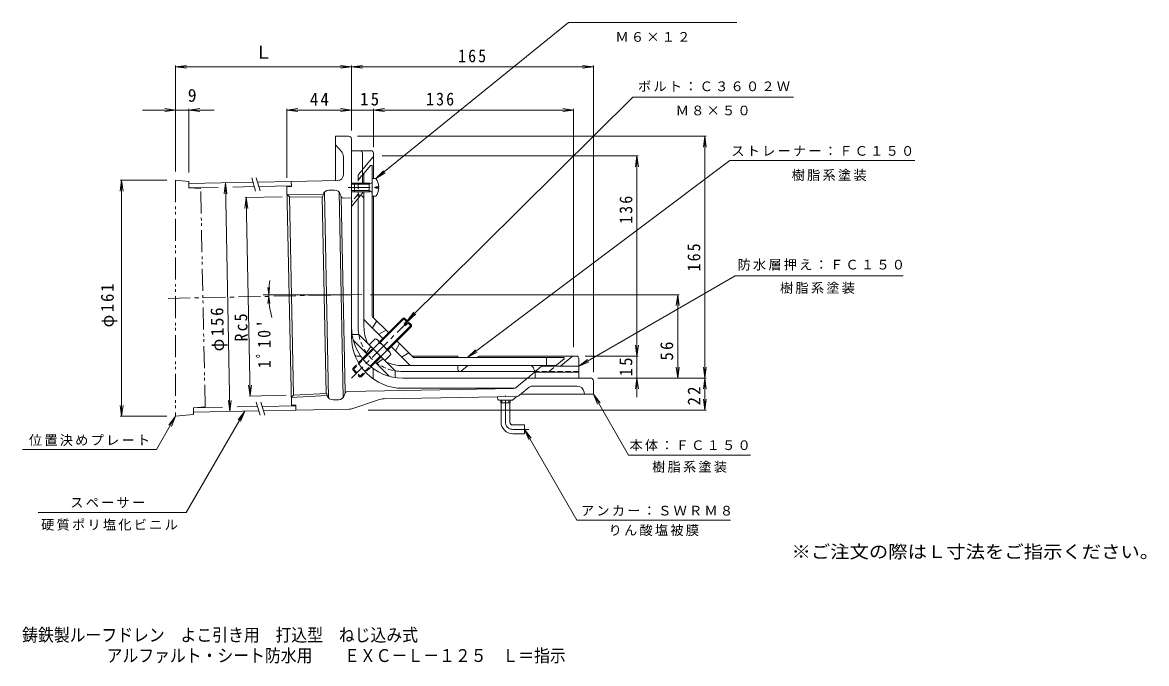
# Model space of a CAD drawing. Units: millimetres, scale not verified. Extents: x -979 to 515, y -1006 to 362.
# Drawn here: x -252 to 515, y -412 to 25 of the extents above; entities that cross this region are included whole.
import ezdxf
from ezdxf.enums import TextEntityAlignment as Align

# ---------------------------------------------------------------- set-up
doc = ezdxf.new("R2010")
doc.units = ezdxf.units.MM
doc.header["$LTSCALE"] = 3
for name, pattern in [('CHAIN1', [8, 5, -1, 1, -1]), ('DASHED1', [1.8, 1.2, -0.6]), ('DOUBLE_CHAIN1', [8.8, 5, -1, 0.6, -0.6, 0.6, -1])]:
    doc.linetypes.add(name, pattern=pattern)
for name, color, linetype, lineweight in [('0-0_通り芯', 3, 'Continuous', 9), ('0-1_躯体', 2, 'Continuous', 9), ('0-2_仕上', 6, 'Continuous', 9), ('0-3_建具', 4, 'Continuous', 9), ('0-4_その他', 7, 'Continuous', 9), ('0-5_寸法', 7, 'Continuous', 9)]:
    doc.layers.add(name, color=color, linetype=linetype, lineweight=lineweight)
doc.layers.add('F-4_F-4ﾚｲﾔ', color=2, linetype='Continuous')
doc.layers.add('F-5_F-5ﾚｲﾔ', color=2, linetype='Continuous')
doc.styles.add('ＭＳ ゴシック', font='')
doc.styles.get('ＭＳ ゴシック').set_extended_font_data('MS Gothic')

msp = doc.modelspace()

# ---------------------------------------------------------------- linework, layer by layer
at = {"layer": '0-0_通り芯'}
for p, q in [((-29.673, -52.278), (-38.673, -52.278)), ((-38.673, -82.614), (-38.673, -52.278)), ((-38.673, -58.278), (-34.516, -62.735)), ((-27.673, -189.278), (-27.673, -54.278)), ((-33.173, -78.583), (-33.173, -66.145)), ((-71.673, -86.787), (-68.674, -86.726)), ((-71.673, -86.787), (-68.639, -235.756)), ((-43.34, -230.822), (-46.194, -90.687)), ((-39.279, -89.128), (-43.168, -89.207)), ((-33.342, -230.618), (-36.196, -90.483)), ((-35.045, -93.069), (-35.361, -91.996)), ((-71.565, -92.071), (-46.993, -92.338)), ((-71.565, -92.071), (-70.056, -93.566)), ((-70.056, -93.566), (-47.456, -93.811)), ((-44.902, -227.76), (-47.63, -93.81)), ((-47.223, -93.255), (-46.966, -92.233)), ((-31.911, -227.217), (-34.627, -93.825)), ((-33.086, -94.503), (-27.673, -94.393)), ((-27.673, -160.406), (-87.882, -160.406)), ((-21.298, -202.418), (-24.086, -202.418)), ((-12.813, -210.903), (-12.813, -217.113)), ((7.327, -217.278), (135.327, -217.278)), ((84.796, -223.597), (91.491, -217.98)), ((137.327, -219.278), (137.327, -228.278)), ((-68.747, -230.472), (-44.205, -229.205)), ((-67.3, -228.917), (-44.729, -227.751)), ((-44.472, -228.298), (-44.175, -229.309)), ((-32.297, -227.99), (-32.569, -229.073)), ((-30.396, -226.477), (82.926, -224.298)), ((84.973, -229.76), (-5.313, -231.496)), ((7.327, -224.278), (82.893, -224.278)), ((72.244, -231.881), (71.853, -230.026)), ((82.466, -232.161), (85.368, -229.726)), ((86.844, -229.059), (93.492, -223.48)), ((87.774, -228.278), (137.327, -228.278)), ((126.154, -222.778), (95.421, -222.778)), ((131.074, -226.883), (131.327, -228.278)), ((-68.639, -235.756), (-65.64, -235.695)), ((-65.64, -235.695), (-65.569, -239.194)), ((-36.367, -232.098), (-40.256, -232.177)), ((-26.191, -237.912), (-9.905, -232.309)), ((72.733, -232.278), (82.145, -232.278)), ((74.152, -234.278), (74.152, -232.278)), ((74.152, -234.278), (80.502, -234.278)), ((74.327, -247.278), (74.327, -234.278)), ((74.967, -234.278), (74.967, -232.278)), ((79.687, -234.278), (79.687, -232.278)), ((80.327, -247.278), (80.327, -234.278)), ((80.502, -234.278), (80.502, -232.278)), ((-29.24, -238.454), (-65.569, -239.194)), ((82.327, -249.278), (90.327, -249.278)), ((90.327, -249.278), (90.327, -255.278)), ((82.327, -255.278), (90.327, -255.278))]:
    msp.add_line(p, q, dxfattribs=at)
at = {"layer": '0-0_通り芯', "linetype": 'CHAIN1'}
for p, q in [((-152.723, -162.953), (-20.691, -160.264)), ((14.011, -175.594), (-27.747, -217.352)), ((77.327, -247.278), (77.327, -228.912)), ((82.327, -252.278), (93.327, -252.278))]:
    msp.add_line(p, q, dxfattribs=at)
at = {"layer": '0-0_通り芯', "color": 2}
for p, q in [((-8.569, -192.517), (7.532, -176.416)), ((-8.074, -193.012), (8.522, -176.416)), ((-3.407, -197.679), (13.188, -181.083)), ((-2.912, -198.173), (13.188, -182.073)), ((7.532, -176.416), (8.522, -176.416)), ((7.532, -176.416), (9.83, -178.714)), ((8.203, -180.341), (10.325, -178.219)), ((8.203, -180.341), (9.264, -181.401)), ((8.522, -176.416), (10.325, -178.219)), ((9.264, -181.401), (11.385, -179.28)), ((10.89, -179.775), (13.188, -182.073)), ((11.385, -179.28), (13.188, -181.083)), ((13.188, -181.083), (13.188, -182.073)), ((-11.554, -190.552), (-15.64, -194.638)), ((-9.717, -191.369), (-1.764, -199.322)), ((-20.088, -204.036), (-13.165, -197.113)), ((-19.645, -204.583), (-12.67, -197.608)), ((-8.9, -193.206), (-12.986, -197.292)), ((-3.601, -198.505), (-7.687, -202.591)), ((-14.978, -209.25), (-8.003, -202.275)), ((-14.431, -209.693), (-7.508, -202.77)), ((-0.948, -201.159), (-5.033, -205.245))]:
    msp.add_line(p, q, dxfattribs=at)
at = {"layer": '0-0_通り芯', "color": 2, "linetype": 'DASHED1'}
for p, q in [((-26.834, -210.781), (-20.088, -204.036)), ((-26.834, -211.771), (-19.645, -204.583)), ((-26.834, -210.781), (-26.834, -211.771)), ((-26.834, -210.781), (-21.177, -216.438)), ((-26.834, -211.771), (-22.167, -216.438)), ((-22.167, -216.438), (-14.978, -209.25)), ((-21.177, -216.438), (-14.431, -209.693)), ((-22.167, -216.438), (-21.177, -216.438))]:
    msp.add_line(p, q, dxfattribs=at)
at = {"layer": '0-0_通り芯'}
for points in [[(-37.092, -82.582), (-68.745, -83.227), (-68.674, -86.726)], [(-70.056, -93.566), (-67.3, -228.917), (-68.747, -230.472)]]:
    msp.add_lwpolyline(points, dxfattribs=at)
for centre, radius, start, end in [((-29.673, -54.278), 2, 0, 90), ((-38.173, -66.145), 5, 0, 43.00006), ((-37.173, -78.583), 4, 271.16649, 0), ((-43.086, -93.206), 4, 91.16684, 165.91161), ((-39.198, -93.127), 4, 16.42186, 91.16684), ((-49.162, -92.768), 2, 328.54439, 345.91125), ((-33.126, -92.503), 2, 196.42094, 271.16685), ((7.327, -182.278), 35, 180, 270), ((7.327, -189.278), 35, 180, 270), ((-24.086, -200.918), 1.5, 200.33171, 270), ((-11.313, -217.113), 1.5, 180, 236.19209), ((93.419, -220.278), 3, 90, 130.00003), ((135.327, -219.278), 2, 0, 90), ((-46.391, -228.864), 2, 16.42197, 33.78799), ((-40.338, -228.178), 4, 196.42186, 271.16649), ((-36.449, -228.099), 4, 271.16649, 345.91168), ((-30.358, -228.477), 2, 91.10153, 165.91177), ((82.893, -221.278), 3, 270, 310.00034), ((82.868, -221.299), 3, 271.10153, 309.99995), ((84.915, -226.76), 3, 271.10153, 309.99995), ((95.421, -225.778), 3, 90, 130.00003), ((126.154, -227.778), 5, 10.30475, 90), ((-5.025, -246.493), 15, 91.10153, 108.98627), ((72.733, -231.778), 0.5, 191.88895, 270), ((82.145, -231.778), 0.5, 270, 310.00331), ((-29.444, -228.456), 10, 271.1667, 288.9863), ((82.327, -247.278), 8, 180, 270), ((82.327, -247.278), 2, 180, 270)]:
    msp.add_arc(centre, radius, start, end, dxfattribs=at)
at = {"layer": '0-0_通り芯', "color": 2}
for centre, radius, start, end in [((-11.697, -193.349), 2.8, 2.92557, 87.07463), ((-12.875, -202.479), 10.089, 23.19786, 66.80214), ((-3.744, -201.302), 2.8, 2.92572, 87.07428)]:
    msp.add_arc(centre, radius, start, end, dxfattribs=at)
at = {"layer": '0-0_通り芯', "linetype": 'CHAIN1'}
msp.add_arc((82.327, -247.278), 5, 180, 270, dxfattribs=at)
at = {"layer": '0-1_躯体'}
for p, q in [((-14.173, -62.278), (-27.673, -62.278)), ((-20.173, -84.278), (-20.173, -63.778)), ((-13.024, -66.696), (-19.673, -74.62)), ((-12.673, -81.278), (-12.673, -63.778)), ((-25.673, -84.278), (-27.673, -84.278)), ((-25.673, -85.148), (-27.673, -85.148)), ((-25.673, -89.408), (-27.673, -89.408)), ((-25.673, -90.278), (-27.673, -90.278)), ((-20.524, -91.696), (-27.673, -100.216)), ((-20.173, -90.732), (-20.173, -90.278)), ((-23.173, -182.278), (-23.173, -95.449)), ((-12.673, -175.994), (-12.673, -93.278)), ((-22.711, -187.567), (-27.271, -187.567)), ((-22.711, -187.567), (2.038, -212.316)), ((-25.82, -192.236), (-17.054, -201.002)), ((-14.579, -195.699), (-17.761, -200.295)), ((-11.397, -206.659), (-2.631, -215.425)), ((-10.69, -207.366), (-6.094, -204.184)), ((44.814, -202.278), (13.611, -202.278)), ((44.814, -203.278), (44.814, -202.278)), ((58.909, -202.629), (58.135, -203.278)), ((59.873, -202.278), (125.827, -202.278)), ((122.909, -202.629), (114.985, -209.278)), ((127.327, -217.278), (127.327, -203.778)), ((2.038, -212.316), (2.038, -216.876)), ((97.69, -212.778), (7.327, -212.778)), ((44.814, -211.278), (44.814, -208.778)), ((51.581, -208.778), (47.032, -212.595)), ((92.327, -217.278), (101.861, -209.278)), ((97.69, -212.778), (97.69, -217.278)), ((127.327, -213.278), (97.69, -213.278)), ((127.327, -209.278), (101.861, -209.278))]:
    msp.add_line(p, q, dxfattribs=at)
at = {"layer": '0-1_躯体', "linetype": 'DASHED1'}
for p, q in [((-22.822, -78.373), (-19.673, -74.62)), ((-23.173, -79.337), (-23.173, -95.449)), ((-23.524, -92.333), (-27.673, -97.278)), ((127.327, -212.778), (97.69, -212.778))]:
    msp.add_line(p, q, dxfattribs=at)
at = {"layer": '0-1_躯体'}
for centre, radius, start, end in [((-21.673, -63.778), 1.5, 0, 90), ((-14.173, -63.778), 1.5, 0, 90), ((-14.173, -65.732), 1.5, 319.99997, 0), ((-21.673, -90.732), 1.5, 319.99997, 0), ((7.327, -182.278), 30.5, 180, 189.9864), ((-23.698, -190.115), 3, 194.17653, 225), ((59.873, -203.778), 1.5, 90, 130.00003), ((123.873, -203.778), 1.5, 90, 130.00003), ((125.827, -203.778), 1.5, 0, 90), ((7.327, -182.278), 30.5, 260.01367, 270), ((46.314, -211.278), 1.5, 180, 298.60948), ((-0.51, -213.303), 3, 224.99992, 255.82347)]:
    msp.add_arc(centre, radius, start, end, dxfattribs=at)
at = {"layer": '0-1_躯体', "linetype": 'DASHED1'}
for centre, radius, start, end in [((-21.673, -79.337), 1.5, 139.99997, 180), ((-24.673, -91.369), 1.5, 319.99997, 0), ((7.327, -182.278), 30.5, 189.9864, 260.01367)]:
    msp.add_arc(centre, radius, start, end, dxfattribs=at)
at = {"layer": '0-2_仕上'}
for p, q in [((-20.173, -78.833), (-14.673, -72.278)), ((-13.673, -72.278), (-14.673, -72.278)), ((-13.673, -174.372), (-13.673, -72.278)), ((-19.173, -84.278), (-19.173, -77.641)), ((-19.173, -182.278), (-19.173, -90.278)), ((-2.359, -186.307), (-13.234, -175.433)), ((-6.249, -190.196), (-18.734, -177.711)), ((-13.319, -183.125), (-10.491, -178.176)), ((-10.733, -178.599), (-10.4, -178.266)), ((-9.077, -187.368), (-4.127, -184.54)), ((11.894, -208.339), (-0.592, -195.853)), ((2.237, -198.682), (5.065, -193.732)), ((14.172, -202.839), (3.297, -191.964)), ((6.48, -202.924), (11.429, -200.096)), ((15.233, -203.278), (117.327, -203.278)), ((105.327, -203.278), (105.327, -208.778)), ((111.368, -209.278), (117.327, -204.278)), ((117.327, -203.278), (117.327, -204.278)), ((7.327, -208.778), (111.964, -208.778)), ((96.886, -211.572), (96.809, -211.19))]:
    msp.add_line(p, q, dxfattribs=at)
at = {"layer": '0-2_仕上', "color": 4}
for p, q in [((-25.673, -84.278), (-25.673, -90.278)), ((-15.673, -84.278), (-25.673, -84.278)), ((-15.673, -85.148), (-13.801, -84.096)), ((-15.673, -84.278), (-14.91, -84.719)), ((-15.673, -84.278), (-15.673, -90.278)), ((-11.073, -81.278), (-13.673, -81.278)), ((-13.673, -81.278), (-13.673, -93.278)), ((-15.673, -85.148), (-25.673, -85.148)), ((-15.673, -89.408), (-25.673, -89.408)), ((-15.673, -90.278), (-25.673, -90.278)), ((-15.673, -89.408), (-13.801, -90.46)), ((-15.673, -90.278), (-14.91, -89.837)), ((-11.073, -87.757), (-11.073, -86.799)), ((-9.085, -86.799), (-11.073, -86.799)), ((-9.085, -87.757), (-11.073, -87.757)), ((-11.073, -93.278), (-13.673, -93.278))]:
    msp.add_line(p, q, dxfattribs=at)
at = {"layer": '0-2_仕上', "linetype": 'DASHED1'}
for p, q in [((-22.822, -81.99), (-20.173, -78.833)), ((-21.387, -92.724), (-22.037, -92.562)), ((107.615, -212.427), (111.368, -209.278))]:
    msp.add_line(p, q, dxfattribs=at)
at = {"layer": '0-2_仕上', "linetype": 'CHAIN1'}
msp.add_line((-30.01, -87.278), (-6.545, -87.278), dxfattribs=at)
at = {"layer": '0-2_仕上', "linetype": 'DASHED1'}
for centre, radius, start, end in [((-21.673, -82.954), 1.5, 139.99997, 180), ((-21.673, -91.107), 1.5, 180, 255.96307), ((-22.173, -95.62), 3, 66.97865, 75.96399), ((98.357, -211.278), 1.5, 248.7066, 270), ((106.651, -211.278), 1.5, 270, 310.00003)]:
    msp.add_arc(centre, radius, start, end, dxfattribs=at)
at = {"layer": '0-2_仕上', "color": 4}
for centre, radius, start, end in [((-13.923, -83.878), 0.25, 299.32918, 0), ((-19.073, -87.278), 10, 2.74562, 36.86987), ((-13.923, -90.678), 0.25, 0, 60.67082), ((-19.073, -87.278), 10, 323.13013, 357.25438)]:
    msp.add_arc(centre, radius, start, end, dxfattribs=at)
at = {"layer": '0-2_仕上'}
for centre, radius, start, end in [((-22.173, -95.62), 3, 0, 74.81488), ((-12.173, -174.372), 1.5, 180, 225), ((-17.673, -176.65), 1.5, 180, 225), ((7.327, -182.278), 26.5, 180, 205.4998), ((7.327, -182.278), 26.5, 244.50031, 270), ((15.233, -201.778), 1.5, 224.99966, 270), ((12.954, -207.278), 1.5, 224.99966, 270), ((93.868, -211.778), 3, 11.30951, 89.99966), ((98.357, -211.278), 1.5, 191.31142, 248.7066)]:
    msp.add_arc(centre, radius, start, end, dxfattribs=at)
at = {"layer": '0-3_建具', "color": 7, "linetype": 'DOUBLE_CHAIN1'}
for q in [(-138.654, -83.15), (-130.554, -87.986)]:
    msp.add_line((-138.563, -87.649), q, dxfattribs=at)
at = {"layer": '0-3_建具'}
for p, q in [((-138.624, -84.65), (-94.845, -83.758)), ((-91.74, -83.695), (-68.745, -83.227)), ((-138.563, -87.649), (-118.673, -87.244)), ((-108.675, -87.04), (-93.981, -86.741)), ((-90.875, -86.678), (-68.684, -86.226)), ((-135.509, -237.618), (-115.619, -237.213)), ((-105.621, -237.009), (-91.73, -236.726)), ((-88.625, -236.663), (-65.63, -236.195)), ((-135.448, -240.617), (-90.865, -239.709)), ((-87.76, -239.646), (-65.569, -239.194))]:
    msp.add_line(p, q, dxfattribs=at)
at = {"layer": '0-3_建具', "color": 7}
for p, q in [((-95.71, -80.775), (-93.116, -89.724)), ((-92.605, -80.712), (-90.011, -89.661)), ((-92.595, -233.743), (-90, -242.693)), ((-89.49, -233.68), (-86.895, -242.629))]:
    msp.add_line(p, q, dxfattribs=at)
at = {"layer": '0-3_建具', "color": 7, "linetype": 'DOUBLE_CHAIN1'}
msp.add_lwpolyline([(-138.654, -83.15), (-147.673, -82.333), (-147.673, -243.367), (-135.417, -242.117), (-135.509, -237.618), (-127.521, -236.955), (-130.554, -87.986)], dxfattribs=at)
at = {"layer": '0-4_その他'}
for p, q in [((-147.673, -5.041), (-140.237, -4.062)), ((-147.673, -4.141), (-147.673, -76.333)), ((-147.673, -5.041), (-27.673, -5.041)), ((-147.673, -5.041), (-140.237, -6.02)), ((-27.673, -5.041), (-35.109, -4.062)), ((-27.673, -5.041), (-35.109, -6.02)), ((-27.673, -5.041), (-20.237, -4.062)), ((-27.673, -4.141), (-27.673, -48.525)), ((-27.673, -5.041), (137.327, -5.041)), ((-27.673, -5.041), (-20.237, -6.02)), ((137.327, -5.041), (129.891, -4.062)), ((137.327, -5.041), (129.891, -6.02)), ((137.327, -4.141), (137.327, -213.278)), ((-170.177, -34.476), (-121.42, -34.476)), ((-147.673, -34.476), (-155.109, -33.497)), ((-147.673, -34.476), (-155.109, -35.455)), ((-138.654, -34.476), (-131.219, -33.497)), ((-138.654, -33.576), (-138.654, -77.15)), ((-138.654, -34.476), (-131.219, -35.455)), ((-71.673, -34.476), (-64.237, -33.497)), ((-71.673, -33.576), (-71.673, -80.787)), ((-71.673, -34.476), (-27.673, -34.476)), ((-71.673, -34.476), (-64.237, -35.455)), ((-27.673, -34.476), (-35.109, -33.497)), ((-27.673, -34.476), (-35.109, -35.455)), ((-27.673, -34.476), (-12.673, -34.476)), ((-12.673, -34.476), (-5.237, -33.497)), ((-12.673, -33.576), (-12.673, -59.74)), ((-12.673, -34.476), (123.865, -34.476)), ((-12.673, -34.476), (-5.237, -35.455)), ((123.865, -34.476), (116.429, -33.497)), ((123.865, -34.476), (116.429, -35.455)), ((123.865, -33.576), (123.865, -196.278)), ((214.314, -52.278), (-23.673, -52.278)), ((213.414, -52.278), (212.435, -59.714)), ((213.414, -217.278), (213.414, -52.278)), ((213.414, -52.278), (214.393, -59.714)), ((-27.673, -56.151), (-27.673, -56.278)), ((167.939, -65.74), (-6.673, -65.74)), ((167.039, -65.74), (166.06, -73.175)), ((167.039, -202.278), (167.039, -65.74)), ((167.039, -65.74), (168.018, -73.175)), ((-184.493, -82.333), (-185.472, -89.769)), ((-185.393, -82.333), (-153.673, -82.333)), ((-184.493, -243.367), (-184.493, -82.333)), ((-184.493, -82.333), (-183.514, -89.769)), ((-113.736, -84.143), (-114.563, -91.597)), ((-113.736, -84.143), (-110.559, -240.11)), ((-113.736, -84.143), (-112.605, -91.557)), ((-75.055, -93.667), (-100.128, -94.178)), ((-99.528, -94.166), (-96.772, -229.517)), ((-84.165, -160.406), (-84.818, -155.449)), ((-84.165, -160.406), (-83.512, -155.449)), ((195.785, -160.406), (-14.635, -160.406)), ((194.885, -160.406), (193.906, -167.842)), ((194.885, -217.278), (194.885, -160.406)), ((194.885, -160.406), (195.864, -167.842)), ((-84.153, -161.557), (-84.705, -166.526)), ((-84.153, -161.557), (-83.4, -166.499)), ((167.039, -202.278), (166.06, -194.842)), ((167.039, -202.278), (168.018, -194.842)), ((167.939, -202.278), (131.827, -202.278)), ((167.039, -230.373), (167.039, -202.278)), ((194.885, -217.278), (193.906, -209.842)), ((194.885, -217.278), (195.864, -209.842)), ((213.414, -217.278), (212.435, -209.842)), ((213.414, -217.278), (214.393, -209.842)), ((-96.772, -229.517), (-97.902, -222.103)), ((-96.772, -229.517), (-95.945, -222.063)), ((214.314, -217.278), (140.266, -217.278)), ((167.039, -217.278), (166.06, -224.714)), ((167.039, -217.278), (168.018, -224.714)), ((213.414, -217.278), (212.435, -224.714)), ((213.414, -239.194), (213.414, -217.278)), ((213.414, -217.278), (214.393, -224.714)), ((-72.299, -229.019), (-97.372, -229.53)), ((-184.493, -243.367), (-185.472, -235.931)), ((-184.493, -243.367), (-183.514, -235.931)), ((-110.559, -240.11), (-111.689, -232.696)), ((-110.559, -240.11), (-109.732, -232.656)), ((213.414, -239.194), (212.435, -231.758)), ((213.414, -239.194), (214.393, -231.758)), ((-185.393, -243.367), (-153.673, -243.367)), ((214.314, -239.194), (-16.279, -239.194))]:
    msp.add_line(p, q, dxfattribs=at)
msp.add_arc((-27.673, -160.406), 56.492, 170.14774, 195.96353, dxfattribs=at)
at = {"layer": '0-5_寸法'}
for p, q in [((-11.073, -81.278), (120.477, 25.244)), ((235.278, 25.244), (120.477, 25.244)), ((10.325, -178.219), (164.17, -25.66)), ((273.844, -25.66), (164.17, -25.66)), ((51.474, -203.278), (230.503, -68.907)), ((356.712, -68.907), (230.503, -68.907)), ((-11.073, -81.278), (-5.911, -75.838)), ((-11.073, -81.278), (-4.678, -77.359)), ((-99.528, -94.166), (-100.356, -101.62)), ((-99.528, -94.166), (-98.398, -101.58)), ((127.327, -209.278), (234.061, -147.585)), ((348.767, -147.585), (234.061, -147.585)), ((10.325, -178.219), (14.915, -172.288)), ((10.325, -178.219), (16.294, -173.678)), ((51.474, -203.278), (56.834, -198.031)), ((51.474, -203.278), (58.009, -199.597)), ((127.327, -209.278), (133.275, -204.709)), ((127.327, -209.278), (134.255, -206.404)), ((137.327, -228.278), (161.317, -269.83)), ((137.327, -228.278), (141.893, -234.228)), ((137.327, -228.278), (140.197, -235.207)), ((-147.673, -243.367), (-160.684, -265.902)), ((-147.673, -243.367), (-152.239, -249.317)), ((-147.673, -243.367), (-150.543, -250.296)), ((-100.508, -239.906), (-140.357, -308.926)), ((-100.508, -239.906), (-105.074, -245.856)), ((-100.508, -239.906), (-103.378, -246.835)), ((90.327, -252.278), (126.145, -314.317)), ((90.327, -252.278), (94.893, -258.228)), ((90.327, -252.278), (93.197, -259.207)), ((-252.055, -265.902), (-160.684, -265.902)), ((244.527, -269.83), (161.317, -269.83)), ((-241.391, -308.926), (-140.357, -308.926)), ((230.812, -314.317), (126.145, -314.317))]:
    msp.add_line(p, q, dxfattribs=at)

# ---------------------------------------------------------------- texts
at = {"layer": '0-4_その他', "color": 2, "style": 'ＭＳ ゴシック'}
for s, p in [('Ｌ', (-93.673, -2.041)), ('9', (-139.355, -31.476))]:
    msp.add_text(s, height=8.798, dxfattribs=at).set_placement(p, align=Align.BOTTOM_LEFT)
at = {"layer": '0-4_その他', "color": 2, "char_height": 8.798, "attachment_point": 7, "style": 'ＭＳ ゴシック'}
for s, insert in [('\\T1.27;\\W0.9;165', (45.077, -2.041)), ('\\T1.27;\\W0.95;44', (-56.048, -31.476)), ('\\T1.27;\\W0.95;15', (-21.774, -31.476)), ('\\T1.27;\\W0.9;136', (23.226, -31.476))]:
    msp.add_mtext(s, dxfattribs=dict(at, insert=insert))
for s, insert, rotation in [('\\T1.27;\\W0.9;136', (164.039, -112.078), 90), ('\\T1.27;\\W0.9;165', (210.414, -144.528), 90), ('\\T1.21;\\W0.95;φ161', (-187.493, -182.725), 90), ('\\T1.21;\\W0.95;φ156', (-112.171, -198.967), 91.167), ('\\T1.27;\\W0.9;Rc5', (-98.311, -192.218), 91.167), ("\\T1.28;\\W0.9;1ﾟ10'", (-82.569, -210.502), 90.583), ('\\T1.27;\\W0.95;56', (191.885, -205.342), 90), ('\\T1.27;\\W0.95;15', (164.039, -216.153), 90), ('\\T1.27;\\W0.95;22', (210.414, -235.939), 90)]:
    msp.add_mtext(s, dxfattribs=dict(at, insert=insert, rotation=rotation))
at = {"layer": '0-5_寸法', "char_height": 6.598, "attachment_point": 7, "style": 'ＭＳ ゴシック'}
for s, insert in [('\\T1.17;Ｍ６×１２', (152.378, 11.973)), ('\\T1.17;ボルト：Ｃ３６０２Ｗ', (167.731, -21.982)), ('\\T1.17;Ｍ８×５０', (193.507, -38.184)), ('\\T1.17;ストレーナー：ＦＣ１５０', (231.393, -65.994)), ('\\T1.17;樹脂系塗装', (272.613, -82.879)), ('\\T1.17;防水層押え：ＦＣ１５０', (235.65, -143.962)), ('\\T1.17;樹脂系塗装', (264.667, -159.854)), ('\\T1.17;位置決めプレート', (-247.742, -263.684)), ('\\T1.17;本体：ＦＣ１５０', (161.978, -267.104)), ('\\T1.17;樹脂系塗装', (177.422, -281.854)), ('\\T1.17;スペーサー', (-219.531, -305.914)), ('\\T1.17;アンカー：ＳＷＲＭ８', (128.868, -311.353)), ('\\T1.17;硬質ポリ塩化ビニル', (-239.381, -321.348)), ('\\T1.17;りん酸塩被膜', (147.729, -325.119))]:
    msp.add_mtext(s, dxfattribs=dict(at, insert=insert))
at = {"layer": 'F-4_F-4ﾚｲﾔ', "style": 'ＭＳ ゴシック', "width": 0.9}
for s, p in [('鋳鉄製ルーフドレン\u3000よこ引き用\u3000打込型\u3000ねじ込み式', (-252.31, -399.557)), ('アルファルト・シート防水用\u3000\u3000ＥＸＣ－Ｌ－１２５\u3000Ｌ＝指示', (-194.731, -413.609))]:
    msp.add_text(s, height=8.798, dxfattribs=at).set_placement(p, align=Align.BOTTOM_LEFT)
at = {"layer": 'F-5_F-5ﾚｲﾔ', "style": 'ＭＳ ゴシック', "width": 1.1}
msp.add_text('※ご注文の際はＬ寸法をご指示ください。', height=8.798, dxfattribs=at).set_placement((272.498, -342.77), align=Align.BOTTOM_LEFT)

doc.saveas('drawing.dxf')
